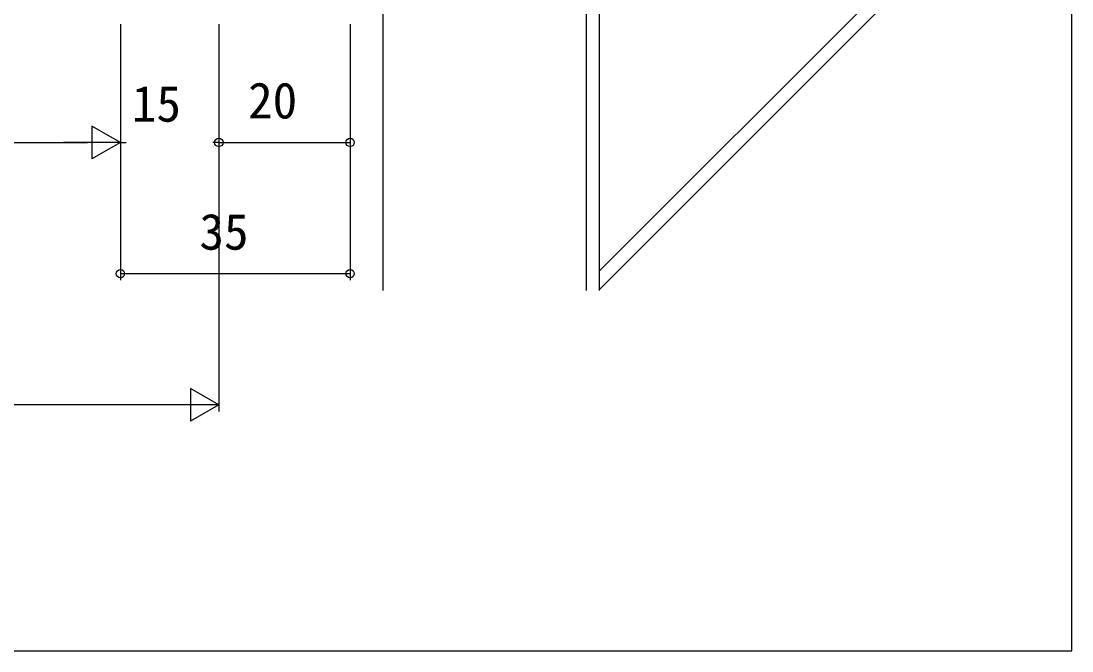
# Model space of a CAD drawing. Units: millimetres, scale not verified. Extents: x -437 to 438, y -281 to 279.
# Drawn here: x 278.1 to 438.2, y -281.2 to -185.2 of the extents above; entities that cross this region are included whole.
import ezdxf
from ezdxf.enums import TextEntityAlignment as Align

# ---------------------------------------------------------------- set-up
doc = ezdxf.new("R2010")
doc.units = ezdxf.units.MM
doc.header["$LTSCALE"] = 2
for name, color, linetype in [('0-7_YKK_D', 6, 'Continuous'), ('0-8_YKK_ZWAK', 7, 'Continuous'), ('0-9_YSS_K', 3, 'Continuous')]:
    doc.layers.add(name, color=color, linetype=linetype)
doc.styles.add('ＭＳ ゴシック', font='')
doc.styles.get('ＭＳ ゴシック').set_extended_font_data('MS Gothic')

msp = doc.modelspace()

# ---------------------------------------------------------------- linework, layer by layer
at = {"layer": '0-7_YKK_D'}
for p, q in [((293.2, -185.7), (293.2, -204.7)), ((293.2, -185.7), (293.2, -224.7)), ((293.2, -185.7), (293.2, -204.7)), ((308.2, -185.7), (308.2, -244.7)), ((308.2, -185.7), (308.2, -204.7)), ((308.2, -185.7), (308.2, -204.7)), ((328.2, -185.7), (328.2, -204.7)), ((328.2, -185.7), (328.2, -224.7)), ((293.2, -203.7), (288.87, -201.2)), ((288.87, -201.2), (288.87, -206.2)), ((-22.8, -203.7), (288.2, -203.7)), ((293.2, -203.7), (284.54, -203.7)), ((293.2, -203.7), (288.87, -206.2)), ((293.2, -203.7), (294.098, -203.7)), ((308.2, -203.7), (307.302, -203.7)), ((308.2, -203.7), (328.2, -203.7)), ((293.2, -223.7), (328.2, -223.7)), ((308.2, -243.7), (303.87, -241.2)), ((303.87, -241.2), (303.87, -246.2)), ((303.2, -243.7), (-32.8, -243.7)), ((308.2, -243.7), (299.54, -243.7)), ((308.2, -243.7), (303.87, -246.2))]:
    msp.add_line(p, q, dxfattribs=at)
for centre in [(308.2, -203.7), (308.2, -203.7), (328.2, -203.7), (293.2, -223.7), (328.2, -223.7)]:
    msp.add_circle(centre, 0.637, dxfattribs=at)
at = {"layer": '0-8_YKK_ZWAK'}
msp.add_lwpolyline([(-436.8, -281.2), (438.2, -281.2), (438.2, 243.8)], dxfattribs=at)
at = {"layer": '0-9_YSS_K'}
for p, q in [((364.2, -226.289), (364.2, -124.1)), ((366.2, -226.289), (366.2, -126.1)), ((413.2, -176.271), (366.2, -223.271)), ((413.2, -179.1), (366.2, -226.1)), ((333.2, -181.1), (333.2, -226.289))]:
    msp.add_line(p, q, dxfattribs=at)

# ---------------------------------------------------------------- texts
at = {"layer": '0-7_YKK_D', "style": 'ＭＳ ゴシック'}
for s, p in [('15', (294.947, -202.2)), ('20', (312.66, -201.7)), ('35', (305.245, -221.7))]:
    msp.add_text(s, height=5.499, dxfattribs=at).set_placement(p, align=Align.BOTTOM_LEFT)

doc.saveas('drawing.dxf')
